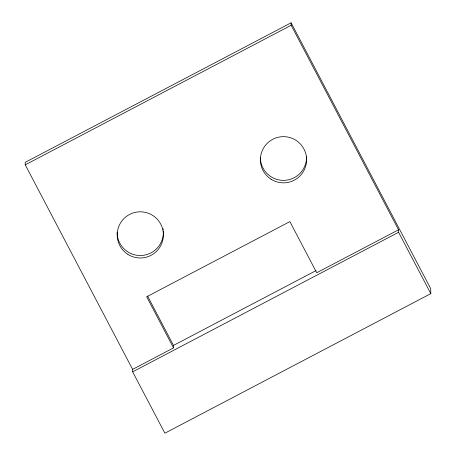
<?xml version="1.0" encoding="UTF-8"?>
<svg xmlns="http://www.w3.org/2000/svg" width="456" height="456" viewBox="0 0 456 456"><rect width="100%" height="100%" fill="white"/><g stroke="black" fill="none" stroke-linecap="round" stroke-linejoin="round"><path stroke-width="0.68" d="M291.122 22.8L25.194 162.364L25.24 164.844L132.616 369.366L132.667 371.845L164.878 433.2L430.806 293.635L430.709 288.676L291.122 22.8L291.173 25.279L398.544 229.801L398.595 232.281L430.806 293.635M25.24 164.844L291.173 25.279M132.616 369.366L173.531 347.894L173.48 345.414L316.042 270.596M398.544 229.801L316.72 272.745L289.879 221.61L146.684 296.765L173.531 347.894M132.667 371.845L398.595 232.281M147.619 296.155L173.48 345.414M163.328 231.334A23.102 23.096 -1.1 0 1 140.659 255.514A23.102 23.096 -1.1 0 1 117.146 232.155M163.043 228.655A23.102 23.096 -1.1 0 1 163.225 229.989M306.517 156.186A23.102 23.096 -1.1 0 1 284.185 180.354A23.102 23.096 -1.1 0 1 260.342 157.673M127.948 254.419A23.102 23.096 -1.1 0 0 163.379 235.826A23.102 23.096 -1.1 0 0 129.561 214.445A23.102 23.096 -1.1 0 0 127.948 254.419M271.143 179.271A23.102 23.096 -1.1 0 0 306.575 160.677A23.102 23.096 -1.1 0 0 272.751 139.297A23.102 23.096 -1.1 0 0 271.143 179.271"/></g></svg>
